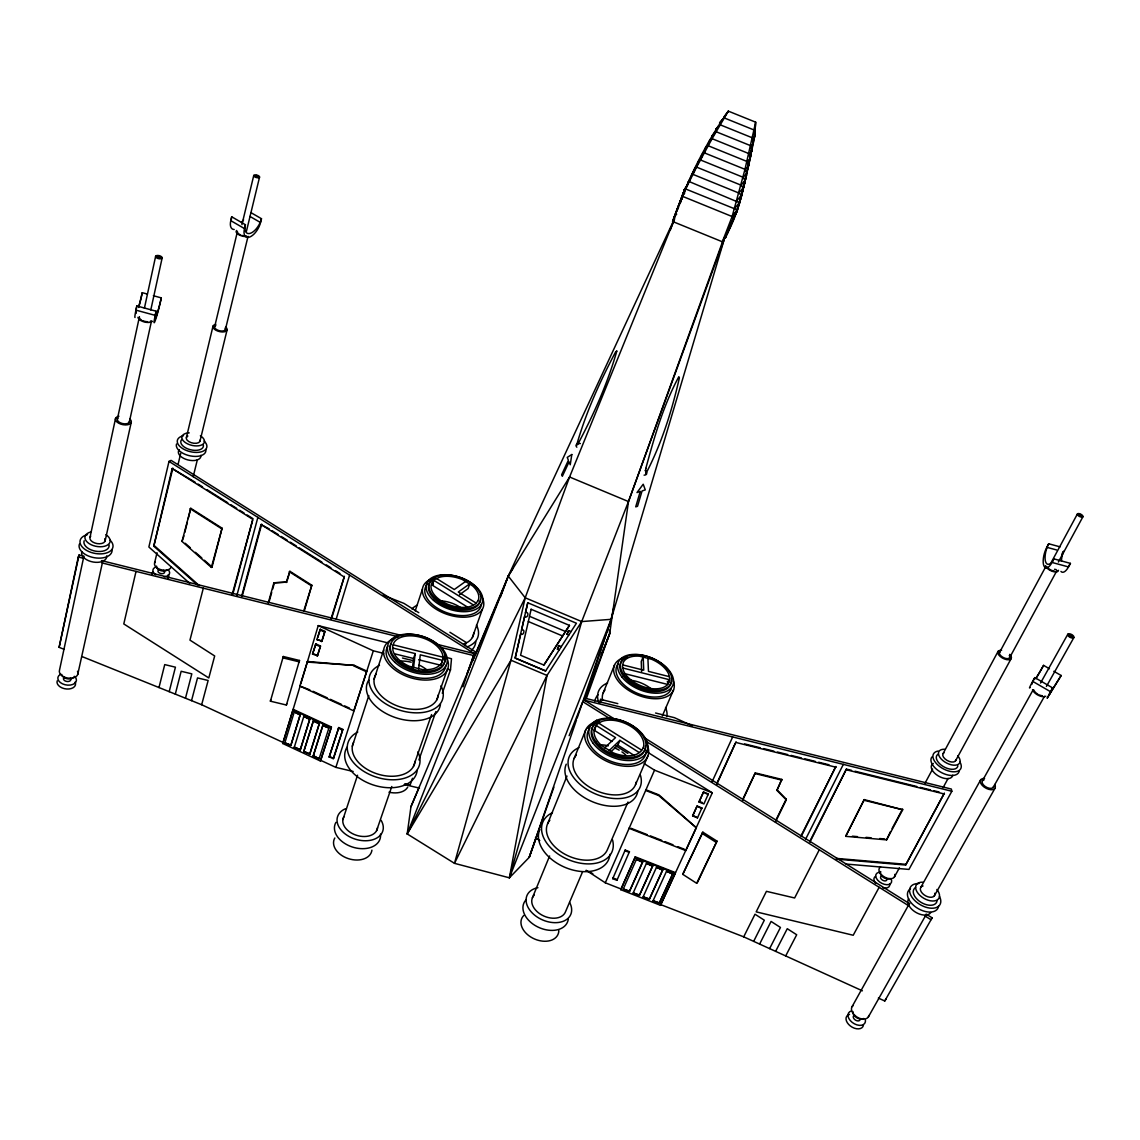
<?xml version="1.0" encoding="UTF-8"?>
<svg xmlns="http://www.w3.org/2000/svg" width="1140" height="1140" viewBox="0 0 1140 1140"><rect width="100%" height="100%" fill="white"/><g stroke="black" fill="none" stroke-linecap="round" stroke-linejoin="round"><path stroke-width="1.5" d="M722.347 241.78L732.136 216.543L744.976 169.333L748.553 165.998L754.552 137.028L755.663 122.179L728.332 111.136C704.506 144.794 686.294 182.628 672.6 221.488L722.347 241.78C737.965 217.854 743.494 189.183 749.336 161.581L737.352 210.031L725.681 237.547L724.869 237.22L628.482 501.557L581.699 621.571L509.38 877.814L454.49 863.336L407.194 833.924L410.956 806.693L466.431 675.222M462.982 686.822L474.254 653.591L476.036 652.208L171.085 460.361L169.005 461.415L148.87 547.015L189.639 583.267M722.874 119.102L719.582 122.878L720.138 124.787L752.357 137.826L754.552 137.028L755.663 122.179L744.976 169.333L746.857 173.309L742.966 177.227L700.402 159.942L698.336 161.652L696.597 167.124L681.991 196.123L732.136 216.543L737.352 210.031L741.584 195.624L739.39 202.678L734.402 208.706L684.941 188.698L672.6 221.488M685.553 188.841L694.916 168.335L696.597 167.124L712.101 138.695L712.357 135.517L715.478 131.642M753.683 138.139L753.169 144.224L750.605 145.678L716.091 131.713L715.963 129.162L718.898 125.642M442.291 693.248L450.485 669.907L451.497 658.721L446.381 657.452M684.47 193.7L684.941 188.698L687.805 184.509M725.681 237.547L726.009 234.284L726.978 234.27L730.84 224.552M586.288 698.678L609.715 633.526L628.482 501.557L723.002 240.483M418.665 668.966L420.261 654.83L442.577 660.374L440.881 665.276L418.608 659.747M413.549 667.698L415.188 653.576L392.773 648.005M412.295 669.109L413.535 658.493L415.188 653.576M750.476 156.166L750.163 158.716L746.914 161.438L708.154 145.735L705.275 148.457L704.249 152.817L701.784 155.026L700.402 159.942M708.154 145.735L708.795 141.959L712.101 138.695L748.795 153.558L751.702 151.449L752.514 144.923M754.167 133.48L754.851 128.606L755.15 129.575L754.053 129.989L724.214 117.919L723.943 116.964L728.332 111.136L712.101 138.695M753.426 138.368L753.169 144.224L752.357 137.826M751.816 148.243L752.372 144.951M746.914 161.438L748.553 165.998L751.517 149.91L750.163 158.716L748.795 153.558M538.222 832.328L529.202 857.38L509.38 877.814L547 675.45L581.699 621.571L611.125 619.334L724.869 237.22L719.639 252.325M683.957 193.857L684.941 188.698L687.164 186.219M749.664 159.913L750.633 154.898M299.492 660.473L299.221 661.856L283.005 657.894L283.29 656.498L299.492 660.473L286.411 705.033L270.408 701.186L270.707 699.775M286.411 705.033L286.682 703.622M64.04 649.316L59.123 647.335L78.29 557.004L79.045 555.009L84.203 556.292M79.045 555.009L59.123 647.335M749.336 161.581L745.104 180.633L740.915 185.108L696.597 167.124M135.019 317.504A14.535 1.083 -75.5 0 1 135.945 310.137L136.843 305.962L156.137 311.206A14.535 0.941 -75.5 0 0 155.995 316.892A14.535 0.941 -75.5 0 0 161.296 297.882L153.359 295.716M83.605 557.517L59.522 670.049A9.405 5.885 9.6 0 0 69.084 678.229A9.405 5.885 9.6 0 0 77.506 671.318M147.003 293.978L142.243 292.681L141.36 296.813A14.535 1.083 -75.5 0 1 138.71 307.472M90.032 537.239L115.553 418.38M117.42 418.879L139.436 316.706M144.41 308.199L155.638 256.258M150.793 309.938L162.122 258.053A3.363 1.539 13.7 0 0 157.762 255.46A3.363 1.539 13.7 0 0 156.764 257.954A3.363 1.539 13.7 0 0 162.122 258.053M129.333 422L151.335 321.765M105.108 541.03L131.2 422.484M161.296 297.882L160.384 302A14.521 0.941 -75.5 0 1 155.097 320.995A14.521 0.941 -75.5 0 1 155.225 315.367L156.137 311.206M77.748 674.41L102.899 560.495M614.175 605.596L611.125 619.334L584.421 700.216L582.782 701.684L569.131 735.699M674.609 218.823L569.572 477.005L525.198 597.788L510.976 660.217L454.49 863.336L547 675.45L510.976 660.217L407.194 833.924L508.269 576.085L674.567 218.623M545.618 670.961L576.427 623.238L527.735 602.747L515.123 658.065L545.618 670.961L515.223 658.051L520.766 633.74C523.075 636.818 526.139 628.938 521.65 629.836L524.628 616.384M527.82 602.761L525.511 612.465M531.14 609.273L520.581 655.258L543.894 665.062L569.444 625.404L543.894 665.062M136.03 571.397L123.79 623.936L208.805 677.958L214.676 655.97L189.967 640.124L203.319 588.169M683.872 193.244L684.941 188.698L674.51 216.671L675.322 217.013M197.263 584.82L153.786 546.188L172.168 468.526L195.125 482.192M234.185 229.496A13.11 6.441 -60.7 0 1 230.793 220.661L231.719 216.799L245.428 224.737A13.167 6.37 -60.8 0 0 250.643 233.201A13.167 6.37 -60.8 0 0 261.473 218.709L250.886 212.61M153.786 546.188L172.867 468.17M154.584 562.989L157.021 552.729M178.239 463.738L180.676 453.478M186.376 437.575L212.995 326.183M214.676 326.639L237.448 231.506M241.936 224.623L253.75 175.489M261.473 218.709L260.533 222.542A13.153 6.356 -60.7 0 1 249.717 237.02A13.153 6.356 -60.7 0 1 244.487 228.599L245.428 224.737M246.425 231.32L259.549 177.142A3.021 1.268 15.4 0 0 255.545 174.862A3.021 1.268 15.4 0 0 254.847 176.942A3.021 1.268 15.4 0 0 259.549 177.142M225.392 329.546L248.05 236.322M199.984 441.137L227.06 330.002M193.202 476.691L197.377 459.634M182.015 541.414L190.751 508.283L222.072 528.191L212.054 567.022L211.385 567.421L182.015 541.414L183.968 535.871M184.808 532.423L187.359 522.077M188.2 518.629L190.751 508.283M158.987 687.548L164.73 664.591L175.432 667.185L169.204 691.667M708.339 793.967L708.154 794.665L703.437 792.044L708.339 793.967L703.893 803.942L699.005 802.019L703.437 792.044M175.304 694.118L181.16 671.275L191.819 673.854L185.478 698.207M696.312 827.74L658.934 794.879L645.967 789.792L645.753 790.476L658.735 795.577L696.312 827.74L685.767 850.597L629.195 828.352L629.408 827.654M701.898 807.947L701.713 808.645L697.024 806.037L701.898 807.947L697.495 817.836L692.621 815.927L697.024 806.037M211.385 567.421L222.072 528.191M697.495 817.836L692.807 815.228M685.767 850.597L685.952 849.884M191.534 700.644L197.519 677.915L208.136 680.48L201.666 704.734L289.645 745.503M675.25 873.354L675.45 872.627L635.251 856.824L620.773 889.685L660.488 905.331L675.25 873.354L635.051 857.536L635.251 856.824M672.7 874.038L666.544 871.216L653.077 900.757L659.262 903.194L672.7 874.038L666.544 871.216M232.161 594.581L253.023 518.686L247.081 514.952M232.831 594.182L252.567 520.41M683.188 195.282L684.941 188.698L675.863 213.436L676.647 214.163L674.51 216.671M660.488 905.331L712.286 792.827L647.705 752.272M236.821 595.678L257.882 517.375M659.262 903.194L672.799 873.682M241.552 596.534L261.031 524.543L269.225 528.903M242.207 596.12L261.701 524.158M662.654 870.091L656.498 867.269L643.145 896.838L649.33 899.275L662.654 870.091L656.498 867.269M653.077 900.757L659.362 902.823M649.33 899.275L662.753 869.72M652.607 866.129L646.451 863.322L633.199 892.933L639.383 895.37L652.607 866.129L646.451 863.322M268.228 603.017L273.885 582.811L286.796 582.127L273.885 582.811M268.883 602.59L271.705 592.501M272.66 589.138L274.07 584.079M643.145 896.838L649.43 898.919M639.383 895.37L652.707 865.773M286.14 582.54L289.888 571.283L311.833 585.233L304.337 610.784M287.237 580.588L289.888 571.283M633.199 892.933L639.497 895M642.561 862.182L636.405 859.361L623.267 889.015L629.451 891.452L642.561 862.182L636.405 859.361M270.408 701.186L283.29 656.498M681.877 199.272L684.941 188.698L679.212 205.343M629.451 891.452L642.661 861.826M303.682 611.197L311.833 585.233M623.267 889.015L629.565 891.095M282.635 743.465L293.151 709.322L331.427 727.021L320.454 761.035L282.635 743.465L283.091 742.867M299.849 686.038L307.487 661.485L354.397 665.418L366.809 671.118L353.77 710.89L299.849 686.038L309.823 689.828M283.589 741.185L300.305 685.439M300.789 683.843L318.231 625.603L388.284 643.017M629.437 851.708L629.223 852.406L624.991 850.754L625.205 850.041L629.437 851.708L616.925 880.322L612.736 878.669L612.949 877.957L617.139 879.61L616.925 880.322M284.858 742.824L294.262 711.959L300.219 714.709L290.957 745.261L284.858 742.824L290.957 745.261M312.517 654.118L315.88 643.901L320.511 646.038L317.604 655.657L312.517 654.118L315.88 643.901M316.892 639.554L320.283 629.251L324.943 631.389L322.007 641.107L316.892 639.554L322.007 641.107M317.846 637.36L320.283 629.251M317.148 656.227L320.511 646.038M321.551 641.678L324.943 631.389M290.728 745.56L300.219 714.709M330.956 618.977L344.423 576.298M331.597 618.55L343.91 577.994M294.305 747.213L303.824 716.376L309.781 719.126L300.418 749.65L294.305 747.213L300.418 749.65M336.243 618.92L349.61 575.13M300.19 749.949L309.781 719.126M303.753 751.602L313.386 720.793L319.343 723.544L309.881 754.039L303.753 751.602L313.386 720.793M309.653 754.338L319.343 723.544M313.229 756.005L322.734 725.524L328.918 727.976L319.129 758.741L313.229 756.005L322.962 725.225M320.454 761.035L331.427 727.021M329.147 757.102L338.794 727.548L342.841 729.429L333.593 758.356L329.147 757.102L338.794 727.548M333.151 758.969L342.841 729.429M353.144 771.466L335.858 767.377L373.322 650.812L318.231 625.603M680.58 202.179L684.941 188.698L680.267 203.02M352.346 746.258L368.804 695.6M374.105 679.269L383.639 649.943M342.855 819.689L357.547 775.214M415.216 610.883L422.427 589.109M467.4 607.036L432.345 585.219L433.941 580.431L473.456 604.998M376.556 830.747L391.79 786.5M576.498 719.967L529.202 857.38L553.883 787.156M577.068 718.286L611.125 619.334L509.38 877.814M413.45 766.451L431.576 714.566M436.649 700.06L446.795 671.004M412.495 778.292L410.158 784.961L404.971 783.736M418.922 759.952L435.865 711.588M465.02 645.853L466.203 642.504L449.901 632.258M472.387 637.459L482.391 609.245M470.877 663.067L467.115 673.597L508.269 576.085L512.786 568.618M169.005 461.415L474.254 653.591L471.418 661.556L473.2 660.16M473.77 658.578L476.036 652.208M500.403 597.132L508.269 576.085L569.572 477.005L628.482 501.557M609.259 630.164L609.715 633.526L584.421 700.216L615.799 719.853M670.22 230.237L673.412 221.972M601.108 655.001L609.715 633.526M739.789 202.535L732.108 221.417L737.352 210.031L734.402 208.706M547.599 823.778L566.993 776.055M574.118 758.499L585.732 729.928M599.312 702.668L600.652 699.376L617.809 703.636M603.231 692.778L614.546 664.991M612.038 741.485L594.311 730.327L596.277 725.51L615.514 737.609L604.628 747.883M532.423 897.722L549.622 855.969M559.213 649.971L557.389 649.23L558.928 645.582L561.322 646.608M557.432 649.216L558.956 645.568M568.789 634.994L567.05 634.253L568.575 630.605L570.969 631.617M568.603 630.605L567.05 634.253M610.641 752.058L617.88 745.175L619.904 740.359L639.284 752.557M410.956 806.693L419.292 787.042M475.594 654.317L503.396 588.782M582.497 871.943L565.44 911.915A17.969 12.226 23.8 0 1 542.084 915.164A17.969 12.226 23.8 0 1 534.232 895.071M662.354 715.863L673.569 689.885M627.998 802.033L607.52 849.385A32.59 21.147 23.5 0 1 566.438 855.029A32.59 21.147 23.5 0 1 549.836 820.259M635.536 784.605L647.791 756.248M677.245 210.202L678.642 207.01M620.986 888.972L605.312 882.802L654.531 770.17L644.171 763.629M729.572 227.758L737.352 210.031L734.431 214.035M612.736 878.669L625.205 850.041M620.773 889.685L635.051 857.536M731.567 222.941L737.352 210.031L734.644 214.491M692.621 815.927L696.839 806.735M699.005 802.019L703.252 792.742M711.959 782.026L732.678 736.953M716.675 783.736L735.3 743.394M716.732 784.462L736.041 741.784M682.76 874.337L702.839 832.157L716.989 841.135L697.637 882.146L696.654 883.286L682.76 874.337L702.839 832.157M726.707 232.774L737.352 210.031L733.39 217.541M696.654 883.286L716.989 841.135M742.625 799.596L755.264 772.906L781.798 779.404L776.924 790.376L786.286 799.881L775.428 822.054M742.696 800.323L755.264 772.906M733.334 218.367L737.352 210.031L726.764 233.187M776.924 790.376L781.798 779.404M776.112 819.731L786.187 799.154L776.825 789.649M407.194 833.924L525.198 597.788L508.269 576.085M660.687 904.604L743.707 936.838L755.008 914.223L764.313 920.208L753.654 941.369M801.121 835.706L835.862 766.479L801.221 836.447M805.681 839.083L843.344 764.37M809.813 841.377L846.407 769.087L851.552 770.369M809.913 842.118L846.407 769.087M759.611 944.077L771.082 921.433L780.444 927.461L769.614 948.623M819.29 849.785L794.637 897.978L766.436 891.337L756.176 911.857L853.205 935.256L879.168 887.276M775.613 951.359L787.27 928.701L796.689 934.757L785.688 955.933M864.22 799.61L845.681 836.347L886.592 839.866L902.695 809.742L864.22 799.61L845.681 836.347M890.482 831.587L886.592 839.866M892.093 828.581L902.552 809.001M1048.7 543.766A13.481 5.273 -74 0 0 1045.637 561.906A13.481 5.273 -74 0 0 1053.958 558.899L1070.431 563.374L1068.494 566.922L1052.035 562.462A13.466 5.258 -74.1 0 1 1043.741 565.426A13.466 5.258 -74.1 0 1 1046.805 547.3L1048.7 543.766L1060.115 546.872M925.024 783.209L932.606 769.115M943.122 753.511L998.141 651.282M999.68 652.18L1045.95 566.295M1051.351 562.22L1077.457 513.869M1052.035 562.462L1053.958 558.899M1058.348 562.063L1082.872 516.847A3.107 1.325 26.6 0 0 1079.537 513.698A3.107 1.325 26.6 0 0 1078.098 515.522A3.107 1.325 26.6 0 0 1082.872 516.847M1009.527 657.866L1057.008 570.456A5.871 2.651 27 0 1 1056.409 570.912M955.491 760.922L1011.066 658.763M894.359 877.073L899.403 867.825M943.079 787.654L948.124 778.392M905.644 865.032L944.276 793.312L905.644 865.032L836.461 859.133M951.843 791.26L584.421 700.216L584.421 698.079L951.344 789.065L951.843 791.26L908.965 869.421L845.994 864.049M1029.976 687.648A14.891 0.727 -59.3 0 1 1032.74 681.392L1034.835 677.616L1052.619 687.904L1047.161 698.264L1061.169 675.507L1053.83 671.275M1052.619 687.904L1049.27 694.531L1061.169 675.507M852.136 1006.549L909.506 903.379M1049.441 668.753L1043.57 665.361L1041.49 669.123A14.891 0.727 -59.3 0 1 1035.818 678.813M920.821 887.319L980.685 779.817M982.381 780.829L1033.168 689.786M1040.549 683.031L1067.838 634.211M1046.42 686.437L1073.837 637.63A3.463 1.624 28.1 0 0 1070.147 633.911A3.463 1.624 28.1 0 0 1068.522 636.22A3.463 1.624 28.1 0 0 1073.837 637.63M993.239 787.341L1044.468 696.341M934.387 895.769L994.935 788.367M868.31 1017.023L925.623 915.548M878.37 998.084L884.754 1000.991L932.135 917.828L926.15 914.081M884.754 1000.991L886.008 999.068M932.135 917.828L930.91 919.681L924.996 915.976M690.085 179.179L688.218 181.859L690.356 179.564M694.588 170.743L691.553 175.076L693.562 172.952M696.882 165.585L694.916 168.335L697.295 165.927M594.311 730.327L595.265 729.001M702.112 156.451L698.336 161.652L700.544 159.5M319.129 758.741L313.443 755.692M328.918 727.976L322.734 725.524M701.784 155.026L703.85 152.233M307.031 662.055L354.397 665.418M708.239 144.538L705.275 148.457L707.783 146.319M303.824 716.376L309.553 719.426M294.262 711.959L299.991 715.008M710.69 139.536L708.795 141.959L711.075 140.206M736.625 200.868L741.37 195.311L743.308 188.756L739.39 202.678L689.173 181.573M738.791 192.988L743.266 187.972L744.947 181.916L741.37 195.311L738.791 192.988L692.864 174.335M719.582 122.878L724.214 117.919M715.963 129.162L720.138 124.787M716.091 131.713L712.357 135.517L714.381 134.178M432.345 585.219L433.428 584.107M609.045 750.676L619.904 740.359M587.898 728.175L596.633 720.209M463.481 644.57L466.203 642.504M459.52 594.724L468.127 588.525L469.766 583.78L458.294 592.016L476.093 603.06M465.776 581.315L454.276 589.523L436.62 578.564M562.619 635.992L528.347 621.542M565.469 631.475L529.544 616.312M836.347 858.392L905.502 864.291M852.378 836.19L857.494 836.632M866.015 837.359L871.131 837.8M879.652 838.541L884.754 838.969M404.258 784.519L419.477 788.125M755.35 773.632L781.883 780.145M864.348 800.351L902.695 809.742M393.2 644.827L442.89 657.167M655.571 713.013L674.438 717.687L692.08 725.696M394.597 653.804L413.535 658.493M373.322 650.812L383.61 653.363M402.477 658.022L414.476 661M447.051 669.066L450.485 669.907M744.648 743.921L760.138 747.755M763.586 748.595L773.903 751.16M777.352 752.001L787.669 754.566M791.117 755.407L801.448 757.972M804.883 758.827L815.214 761.377M818.648 762.232L828.98 764.783M854.986 771.21L916.802 786.515M920.236 787.355L930.539 789.906M933.973 790.761L939.132 792.029M736.112 742.51L835.976 767.22M846.521 769.828L944.447 794.039M101.432 560.595L401.964 635.564M436.392 644.143L474.254 653.591M78.29 557.004L83.391 558.272M102.073 562.932L398.202 636.747M441.322 647.506L474.098 655.671M622.768 664.919L643.73 670.192L643.188 656.825L641.25 661.471L641.649 671.517M669.337 676.647L648.475 671.389L647.891 658.022M622.853 668.011L669.508 679.739L667.513 684.399L624.378 673.569M135.945 310.137L155.225 315.367M1046.805 547.3L1056.581 549.95M382.983 595.166L403.959 603.388L418.779 612.693M654.531 770.17L712.286 792.827M699.176 801.32L702.44 802.603M631.033 828.296L647.178 834.637M650.413 835.905L661.727 840.351M664.948 841.619L673.028 844.797M677.873 846.707L684.342 849.243M82.037 656.569L201.666 704.734M704.249 152.817L744.976 169.333M525.198 597.788L581.699 621.571M531.055 609.245L569.444 625.404M525.554 612.479C530.014 611.582 527.279 619.419 524.671 616.384M743.707 936.838L862.381 990.817M586.331 870.703L592.8 873.653M319.827 629.822L324.487 631.959M315.41 644.485L320.055 646.608M353.956 666.002L366.368 671.702M312.987 653.534L317.604 655.657M312.987 691.296L327.251 697.865M330.429 699.333L341.53 704.449M344.693 705.917L349.453 708.097M338.352 728.161L342.399 730.027M292.681 709.921L330.985 727.619M313.158 721.093L319.115 723.857M329.588 756.504L333.593 758.356M303.981 751.303L309.881 754.039M320.896 760.423L335.858 767.377M249.959 216.429L260.533 222.542M1032.74 681.392L1050.496 691.681M230.793 220.661L244.487 228.599M644.186 737.623L909.692 903.778M582.782 701.684L609.9 718.656M646.052 741.299L908.737 905.801M598.785 723.23L641.706 750.191M617.88 745.175L634.253 755.478M616.042 745.902L627.884 753.369M198.089 484.072L202.549 486.88M207.01 489.687L227.786 502.783M230.75 504.649L236.692 508.397M239.657 510.264L244.117 513.071M272.232 530.798L278.245 534.589M281.252 536.484L287.266 540.274M290.272 542.17L296.3 545.96M299.307 547.87L321.865 562.077M326.382 564.927L330.885 567.777M335.402 570.613L339.905 573.463M172.168 468.526L252.353 519.071M261.031 524.543L343.781 576.726M701.855 833.255L716.005 842.246M190.066 508.654L221.402 528.575M289.232 571.682L311.177 585.647M586.131 870.262L605.312 882.802M535.458 837.758L539.776 840.579M185.25 543.295L190.352 547.813M195.453 552.33L201.837 557.987M204.402 560.239L212.054 567.022M154.47 545.803L199.258 585.59M740.915 185.108L743.266 187.972L746.5 175.104L745.104 180.633L742.966 177.227M667.342 681.293L667.741 682.903M750.605 145.678L751.702 151.449M786.187 799.154L786.286 799.881M754.053 129.989L754.552 137.028M600.652 699.376L600.695 702.625M576.84 447.208A5.999 2.936 16.9 0 1 576.056 445.512M576.256 444.771A5.999 2.936 16.9 0 1 580.346 443.546M645.055 470.435A6.013 2.993 24.6 0 1 644.1 475.18M473.798 632.857A31.535 18.468 18.6 0 1 465.262 643.43M480.382 594.453A31.849 18.24 18.7 0 1 469.894 616.654A31.849 18.24 18.7 0 1 429.196 603.801A31.849 18.24 18.7 0 1 431.433 578.992M481.394 604.086A29.355 16.815 18.7 0 1 445.412 612.194A29.355 16.815 18.7 0 1 428.312 583.253M480.453 599.611A26.975 15.404 18.7 0 1 444.201 605.596A26.975 15.404 18.7 0 1 435.665 577.994M438.857 600.766A24.581 14.293 18.6 0 1 461.957 608.518M476.463 625.133A36.423 21.332 18.6 0 1 467.001 646.922M411.953 608.888A36.423 21.332 18.6 0 1 417.098 605.24M475.793 641.62A36.337 21.389 18.6 0 1 471.447 650.384M407.721 787.113A18.782 12.298 18.1 0 1 388.997 792.186M171.114 567.136A8.536 4.959 12.4 0 1 160.298 569.516A8.536 4.959 12.4 0 1 155.254 561.835M167.466 569.729A5.842 3.406 12.4 0 1 160.512 570.57A5.842 3.406 12.4 0 1 156.593 566.11M163.405 570.385A3.363 1.966 12.4 0 1 163.804 573.263A3.363 1.966 12.4 0 1 159.13 572.836A3.363 1.966 12.4 0 1 158.745 569.957M168.136 569.701A8.507 4.973 12.4 0 1 164.132 576.783M155.852 574.717A8.507 4.973 12.4 0 1 156.493 566.794M168.25 574.674A8.507 4.973 12.3 0 1 167.965 578.507M152.033 574.532A8.507 4.973 12.3 0 1 152.817 572.066M200.868 455.273A11.514 6.156 13.4 0 1 187.772 459.905A11.514 6.156 13.4 0 1 179.379 449.673M205.856 449.488A15.105 8.051 13.5 0 1 190.608 455.957A15.105 8.051 13.5 0 1 176.515 443.987M204.117 441.095A15.133 8.037 13.5 0 1 200.711 451.982A15.133 8.037 13.5 0 1 179.992 446.552A15.133 8.037 13.5 0 1 183.512 435.708M203.362 445.113A11.557 6.127 13.5 0 1 190.238 449.687A11.557 6.127 13.5 0 1 181.802 439.47M200.355 435.779A11.571 6.127 13.5 0 1 200.54 445.384A11.571 6.127 13.5 0 1 183.397 440.881A11.571 6.127 13.5 0 1 189.212 432.858M200.042 440.154A7.04 3.719 13.5 0 1 191.164 442.662A7.04 3.719 13.5 0 1 187.858 436.036M225.763 327.08A7.296 3.52 14.4 0 1 224.238 331.826A7.296 3.52 14.4 0 1 214.277 329.118A7.296 3.52 14.4 0 1 215.831 324.373M225.079 328.078A5.558 2.679 14.4 0 1 222.841 330.985A5.558 2.679 14.4 0 1 215.945 329.118A5.558 2.679 14.4 0 1 215.802 325.555M246.297 235.852A5.714 2.537 15 0 1 242.165 235.467M240.754 234.983A5.714 2.537 15 0 1 237.434 232.175M245.499 236.564A7.011 3.107 15 0 1 238.061 234.242A7.011 3.107 15 0 1 236.692 230.451M243.575 219.82A13.139 6.455 -60.8 0 1 241.481 222.257M231.278 219.678A13.139 6.455 -60.8 0 1 231.719 216.799M438.259 694.987A33.174 20.406 18.1 0 1 399.513 706.715A33.174 20.406 18.1 0 1 375.958 674.253M445.868 665.361A30.894 18.596 18.2 0 1 409.958 675.792A30.894 18.596 18.2 0 1 387.857 646.01M445.042 654.816A33.516 20.178 18.2 0 1 433.898 679.226A33.516 20.178 18.2 0 1 391.319 666.829A33.516 20.178 18.2 0 1 392.003 639.369M106.733 555.85A12.739 7.367 11 0 1 93.266 562.048A12.739 7.367 11 0 1 81.866 551.603M112.062 549.651A16.73 9.633 11.1 0 1 94.392 557.731A16.73 9.633 11.1 0 1 79.43 544.051M440.952 685.824A38.332 23.569 18.1 0 1 424.037 712.286A38.332 23.569 18.1 0 1 376.556 696.469A38.332 23.569 18.1 0 1 379.478 665.347M110.266 540.317A16.744 9.619 11.1 0 1 105.621 553.228A16.744 9.619 11.1 0 1 82.679 547.457A16.744 9.619 11.1 0 1 87.481 534.589M109.127 545.048A12.782 7.339 11.1 0 1 95.617 551.19A12.782 7.339 11.1 0 1 84.175 540.759M444.315 656.084A28.4 17.043 18.2 0 1 415.373 671.303A28.4 17.043 18.2 0 1 391.505 642.96M74.941 676.704A9.391 5.899 9.5 0 1 72.832 684.428A9.391 5.899 9.5 0 1 60.292 682.504A9.391 5.899 9.5 0 1 60.263 674.452M70.238 678.172A3.705 2.337 9.5 0 1 69.398 681.221A3.705 2.337 9.5 0 1 64.439 680.466A3.705 2.337 9.5 0 1 64.424 677.274M377.554 827.74A17.869 12.084 17.5 0 1 356.279 835.235A17.869 12.084 17.5 0 1 343.924 816.71M440.468 703.993A38.218 23.641 18 0 1 395.78 717.701A38.218 23.641 18 0 1 368.705 680.138M371.925 850.141A19.708 13.523 17.4 0 1 348.384 858.634A19.708 13.523 17.4 0 1 334.818 838M105.92 534.703A12.811 7.324 11.2 0 1 106.248 545.69A12.811 7.324 11.2 0 1 87.638 542.469A12.811 7.324 11.2 0 1 90.63 532.052M74.314 676.305A6.441 4.033 9.6 0 1 73.758 677.26M72.818 678.029A6.441 4.033 9.6 0 1 65.921 678.443A6.441 4.033 9.6 0 1 61.703 674.367M104.866 538.664A7.795 4.46 11.2 0 1 97.028 543.581A7.795 4.46 11.2 0 1 90.701 536.213M129.974 419.064A8.108 4.247 12.3 0 1 127.837 424.721A8.108 4.247 12.3 0 1 116.764 421.828A8.108 4.247 12.3 0 1 118.93 416.171M75.126 682.062A9.377 5.914 9.5 0 1 66.733 689.016A9.377 5.914 9.5 0 1 57.214 680.837M129.433 421.159A6.17 3.235 12.3 0 1 122.222 423.496A6.17 3.235 12.3 0 1 117.933 418.138M151.207 320.725A6.37 3.078 13.2 0 1 150.323 321.252M147.659 321.708A6.37 3.078 13.2 0 1 142.885 320.739M141.502 320.041A6.37 3.078 13.2 0 1 139.337 317.519M415.117 761.249A32.404 20.89 17.8 0 1 377.91 774.131A32.404 20.89 17.8 0 1 353.557 742.34M381.145 820.373A23.726 16.046 17.5 0 1 371.611 840.052A23.726 16.046 17.5 0 1 341.06 830.02A23.726 16.046 17.5 0 1 345.591 808.702M380.489 834.067A23.669 16.088 17.5 0 1 354.255 847.576A23.669 16.088 17.5 0 1 335.972 822.339M417.881 751.873A37.435 24.14 17.8 0 1 400.895 779.09A37.435 24.14 17.8 0 1 354.497 763.743A37.435 24.14 17.8 0 1 357.803 731.994M417.197 770.269A37.321 24.197 17.8 0 1 373.122 784.919A37.321 24.197 17.8 0 1 347.073 747.113M152.489 321.266A7.809 3.762 13.2 0 1 144.167 321.922A7.809 3.762 13.2 0 1 137.926 317.319M400.083 661.115A25.878 15.803 18.1 0 1 411.241 662.212M419.093 665.005A25.878 15.803 18.1 0 1 427.115 670.12M142.243 292.681A14.564 1.097 -75.5 0 1 138.61 306.674M136.301 312.987A14.564 1.097 -75.5 0 1 136.843 305.962M934.772 893.247A7.994 4.688 30.7 0 1 929.941 897.251A7.994 4.688 30.7 0 1 921.22 891.822A7.994 4.688 30.7 0 1 923.044 885.951M865.417 1019.972A9.619 6.184 32.5 0 1 859.289 1025.344A9.619 6.184 32.5 0 1 848.915 1018.604A9.619 6.184 32.5 0 1 851.466 1010.923M863.436 1025.216A9.604 6.184 32.6 0 1 850.312 1025.957A9.604 6.184 32.6 0 1 849.528 1014.415M994.636 784.491A8.308 4.474 29.5 0 1 991.059 789.735A8.308 4.474 29.5 0 1 980.97 783.693A8.308 4.474 29.5 0 1 984.575 778.463M890.084 878.513A5.985 3.534 29.9 0 1 883.001 877.159A5.985 3.534 29.9 0 1 880.664 871.544M993.553 786.5A6.327 3.406 29.5 0 1 985.188 786.457A6.327 3.406 29.5 0 1 984.077 779.874M939.446 896.311A17.171 10.103 30.8 0 1 931.537 908.238A17.171 10.103 30.8 0 1 910.889 895.399A17.171 10.103 30.8 0 1 918.94 883.557M938.562 906.243A17.143 10.117 30.8 0 1 917.372 908.124A17.143 10.117 30.8 0 1 910.518 888.773M636.248 781.983A33.373 20.648 23.3 0 1 595.778 790.448A33.373 20.648 23.3 0 1 576.341 755.065M1009.285 655.443A5.7 2.807 27.7 0 1 1007.646 658.649A5.7 2.807 27.7 0 1 1000.963 655.856A5.7 2.807 27.7 0 1 1000.293 651.695M640.438 775.285A38.546 23.854 23.3 0 1 594.396 793.454A38.546 23.854 23.3 0 1 578.892 747.683M1054.343 571.126A5.871 2.651 27 0 1 1047.119 567.065M891.053 878.74A8.721 5.173 29.9 0 1 886.792 884.711A8.721 5.173 29.9 0 1 876.332 878.199A8.721 5.173 29.9 0 1 880.636 872.228M889.784 883.7A8.707 5.187 30 0 1 882.944 887.803M875.548 883.172A8.707 5.187 30 0 1 875.548 876.29M1058.476 570.314A7.21 3.249 27 0 1 1052.419 571.354A7.21 3.249 27 0 1 1045.451 565.853M1056.181 569.587A7.21 3.249 27 0 1 1054.543 569.273M894.872 874.352A8.735 5.159 29.9 0 1 884.911 877.244A8.735 5.159 29.9 0 1 880.579 866.927M955.876 759.967A7.225 3.89 28.6 0 1 946.984 760.366A7.225 3.89 28.6 0 1 943.948 752.827M1009.769 654.332A7.481 3.677 27.7 0 1 1008.615 659.789A7.481 3.677 27.7 0 1 998.726 654.901A7.481 3.677 27.7 0 1 1001.618 650.299M930.796 912.542A13.053 7.738 30.9 0 1 915.377 912.071A13.053 7.738 30.9 0 1 908.665 898.69M647.335 745.033A33.715 20.42 23.2 0 1 630.719 766.251A33.715 20.42 23.2 0 1 590.62 749.251A33.715 20.42 23.2 0 1 593.954 722.404M646.152 750.263A31.079 18.824 23.2 0 1 610.684 761.207A31.079 18.824 23.2 0 1 589.907 728.147M1045.793 696.255A8.023 3.976 28.6 0 1 1038.312 695.3A8.023 3.976 28.6 0 1 1032.527 689.672M937.052 900.856A13.11 7.709 30.8 0 1 920.878 902.253A13.11 7.709 30.8 0 1 915.605 887.49M645.425 745.774A28.557 17.257 23.2 0 1 608.347 753.697A28.557 17.257 23.2 0 1 599.056 721.649M860.159 1018.775A3.805 2.437 32.5 0 1 857.736 1020.899A3.805 2.437 32.5 0 1 853.632 1018.234A3.805 2.437 32.5 0 1 854.644 1015.198M957.885 765.823A11.842 6.398 28.7 0 1 943.279 766.507A11.842 6.398 28.7 0 1 938.32 754.096M957.657 755.777A11.856 6.384 28.6 0 1 955.448 765.182A11.856 6.384 28.6 0 1 939.844 757.288A11.856 6.384 28.6 0 1 944.846 749.279M1042.359 695.742A6.541 3.235 28.6 0 1 1039.338 694.958M1037.813 694.189A6.541 3.235 28.6 0 1 1033.852 690.014M868.908 1015.512A9.633 6.17 32.4 0 1 856.796 1016.937A9.633 6.17 32.4 0 1 853.304 1005.409M612.508 839.838A37.634 24.425 23.5 0 1 566.936 859.019A37.634 24.425 23.5 0 1 552.472 812.706M609.9 854.316A37.535 24.482 23.6 0 1 568.205 868.609A37.535 24.482 23.6 0 1 539.833 829.535M569.601 902.41A23.854 16.231 23.8 0 1 558.856 922.417A23.854 16.231 23.8 0 1 528.632 908.381A23.854 16.231 23.8 0 1 537.923 887.69M863.65 1018.505A6.598 4.232 32.5 0 1 856.553 1017.649A6.598 4.232 32.5 0 1 852.948 1011.565M568.276 919.154A23.783 16.274 23.9 0 1 538.451 927.276A23.783 16.274 23.9 0 1 526.267 899.602M936.866 889.485A13.124 7.695 30.7 0 1 934.259 900.928A13.124 7.695 30.7 0 1 917.116 892.022A13.124 7.695 30.7 0 1 922.787 882.175M558.828 930.582A19.822 13.68 23.9 0 1 534.632 939.032A19.822 13.68 23.9 0 1 523.745 915.491M1043.57 665.361A14.92 0.727 -59.3 0 1 1036.004 678.115M1032.056 683.9A14.92 0.727 -59.3 0 1 1034.835 677.616M886.606 878.569A3.449 2.052 29.9 0 1 885.167 880.921A3.449 2.052 29.9 0 1 881.035 878.783A3.449 2.052 29.9 0 1 881.776 876.047M637.802 791.217A38.432 23.926 23.3 0 1 594.624 802.603A38.432 23.926 23.3 0 1 566.252 764.171M959.225 770.897A15.49 8.393 28.7 0 1 941.868 772.792A15.49 8.393 28.7 0 1 931.879 757.003M959.994 762.119A15.518 8.379 28.7 0 1 954.066 771.808A15.518 8.379 28.7 0 1 935.37 762.332A15.518 8.379 28.7 0 1 938.149 751.046M952.784 775.157A11.799 6.427 28.8 0 1 938.206 775.884A11.799 6.427 28.8 0 1 933.304 763.444M598.828 702.696A36.637 21.56 23.1 0 1 607.549 683.003M665.561 707.498A36.637 21.56 23.1 0 1 666.914 716.647M594.809 701.057A36.551 21.631 23.1 0 1 598.03 694.787M598.956 744.79A26.021 16.003 23.3 0 1 608.304 745.831M614.645 747.94A26.021 16.003 23.3 0 1 619.163 750.177M621.941 751.93A26.021 16.003 23.3 0 1 625.703 754.908M1068.494 566.922A13.438 5.372 -74 0 1 1060.941 571.425M1061.71 554.71A13.438 5.372 -74 0 1 1063.093 551.731M631.033 680.295A24.738 14.45 23.1 0 1 651.011 688.731M1070.431 563.374A13.452 5.386 -74 0 1 1068.85 565.853M1061.397 561.094A13.452 5.386 -74 0 1 1063.62 551.19M671.275 680.053A27.132 15.575 23 0 1 636.405 686.665A27.132 15.575 23 0 1 627.086 657.381M671.246 688.902A29.526 17 23 0 1 635.094 692.265A29.526 17 23 0 1 618.45 663.437M602.561 700.288A31.721 18.668 23.1 0 1 604.984 690.014M673.469 681.036A32.034 18.439 23 0 1 635.935 694.289A32.034 18.439 23 0 1 622.183 658.279M258.21 176.586C254.876 178.567 254.647 173.351 258.21 176.586M616.811 351.106C607.549 383.496 593.57 414.875 577.638 444.557L576.655 445.042C585.889 412.68 599.911 381.387 615.757 351.704L616.811 351.106M645.839 468.383L645.81 473.798C661.485 443.93 671.945 410.842 679.369 377.953L678.841 376.699C663.394 405.199 654.289 437.133 645.839 468.383M571.81 454.504L570.242 464.75L569.088 461.857L562.334 476.292L561.664 474.668L568.39 460.289L567.236 457.397L571.81 454.504M669.736 678.257L669.166 682.019A24.938 14.293 23 0 1 646.779 687.734A24.938 14.293 23 0 1 623.409 670.534L622.497 666.373L623.195 662.639A24.938 14.293 23 0 1 639.497 656.198L651.596 659.262A24.938 14.293 23 0 1 668.71 674.111L669.736 678.257M640.238 491.482L635.707 506.873L637.531 506.303L642.062 490.955L645.283 489.886L643.216 484.215L637.004 492.551L640.238 491.482M443.061 658.863L441.807 662.753A26.106 15.647 18.2 0 1 422.741 669.622L409.545 666.359A26.106 15.647 18.2 0 1 392.972 650.641L392.645 646.337L394.041 642.504A26.106 15.647 18.2 0 1 419.663 637.032A26.106 15.647 18.2 0 1 442.605 654.574L443.061 658.863M1081.689 515.978C1077.699 517.175 1078.981 511.974 1081.689 515.978M643.117 748.082L640.78 751.559L636.932 754.11A26.249 15.846 23.2 0 1 612.779 752.628L601.421 745.446A26.249 15.846 23.2 0 1 594.781 727.591L597.232 724.199L601.151 721.748A26.249 15.846 23.2 0 1 630.99 726.508A26.249 15.846 23.2 0 1 643.117 748.082M477.703 601.293L475.052 604.186L471.005 606.238A24.795 14.136 18.7 0 1 441.793 601.222A24.795 14.136 18.7 0 1 432.274 582.141L435.024 579.32L439.128 577.367A24.795 14.136 18.7 0 1 462.37 579.562L472.644 585.917A24.795 14.136 18.7 0 1 477.703 601.293M433.528 600.367A29.384 16.787 18.7 0 0 481.479 604.385A29.384 16.787 18.7 0 0 448.305 574.874A29.384 16.787 18.7 0 0 433.528 600.367M435.694 598.414A26.99 15.39 18.7 0 0 479.726 602.148A26.99 15.39 18.7 0 0 449.288 575.059A26.99 15.39 18.7 0 0 435.694 598.414M394.967 662.397A30.937 18.568 18.2 0 0 445.783 665.974A30.937 18.568 18.2 0 0 411.312 634.182A30.937 18.568 18.2 0 0 394.967 662.397M397.247 660.317A28.415 17.029 18.2 0 0 443.93 663.637A28.415 17.029 18.2 0 0 412.295 634.453A28.415 17.029 18.2 0 0 397.247 660.317M157.748 257.583A1.81 0.827 13.7 0 0 160.626 257.64A1.81 0.827 13.7 0 0 158.275 256.243A1.81 0.827 13.7 0 0 157.748 257.583M593.142 743.323A31.122 18.796 23.2 0 0 644.285 755.435A31.122 18.796 23.2 0 0 617.495 719.383A31.122 18.796 23.2 0 0 593.142 743.323M595.75 741.627A28.571 17.242 23.2 0 0 642.718 752.785A28.571 17.242 23.2 0 0 618.136 719.696A28.571 17.242 23.2 0 0 595.75 741.627M1069.591 636.077A1.853 0.869 28.1 0 0 1072.441 636.832A1.853 0.869 28.1 0 0 1070.46 634.837A1.853 0.869 28.1 0 0 1069.591 636.077M624.35 675.393A27.146 15.561 23 0 0 668.866 686.28A27.146 15.561 23 0 0 645.126 655.814A27.146 15.561 23 0 0 624.35 675.393M621.884 676.989A29.569 16.972 23 0 0 670.349 688.817A29.569 16.972 23 0 0 644.485 655.614A29.569 16.972 23 0 0 621.884 676.989"/></g></svg>
